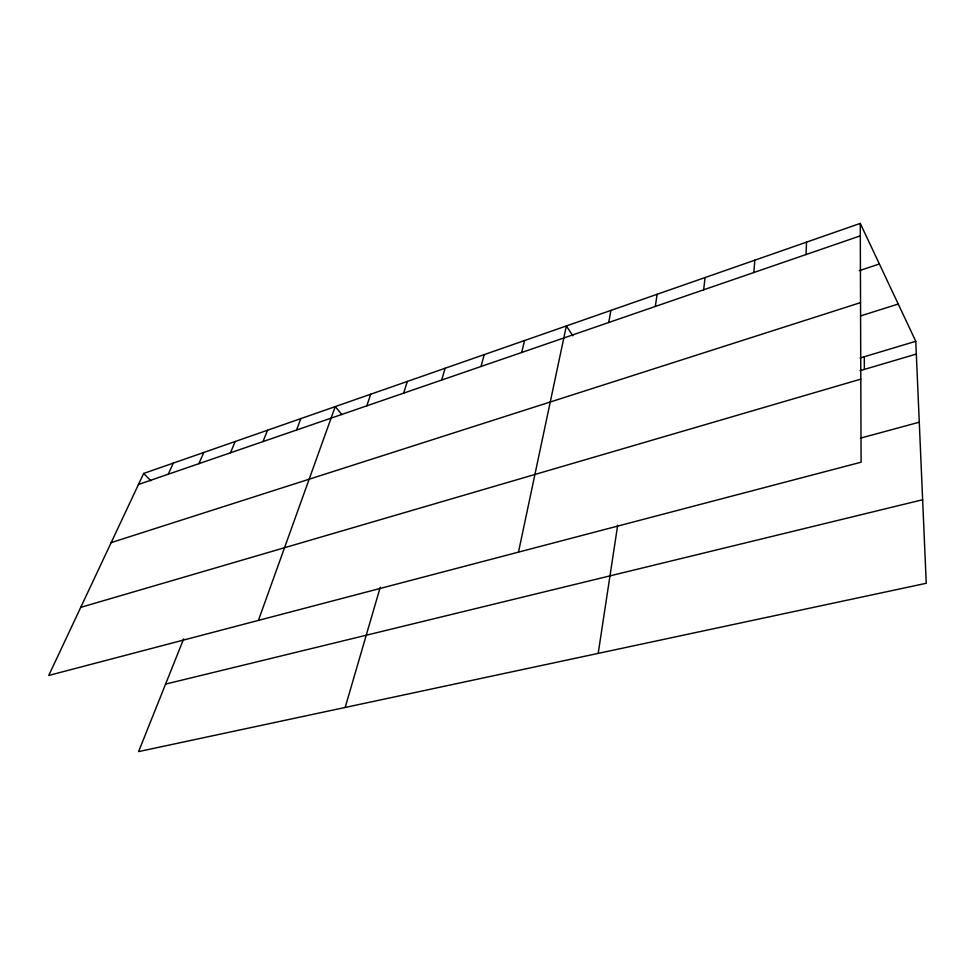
<?xml version="1.0" encoding="UTF-8"?>
<svg xmlns="http://www.w3.org/2000/svg" width="975" height="975" viewBox="0 0 975 975"><rect width="100%" height="100%" fill="white"/><g stroke="black" fill="none" stroke-linecap="round" stroke-linejoin="round"><path stroke-width="1.46" d="M806.045 254.536L806.52 242.153M753.858 272.512L754.821 260.191M703.658 289.807L705.059 277.558M655.31 306.455L657.126 294.279M598.199 653.384L617.663 525.318M608.729 322.506L610.923 310.403M518.481 552.143L566.353 325.955L572.849 335.79M521.71 352.475L524.574 340.531M481.041 366.49L484.197 354.62M345.162 707.46L380.262 587.194M441.699 380.031L445.124 368.258M403.638 393.144L407.318 381.444M366.795 405.844L370.707 394.229M258.412 620.405L335.242 406.599L341.896 414.631M296.522 430.048L300.861 418.592M183.653 638.905L138.584 751.603L926.25 583.282L915.769 341.287L860.267 223.397L143.666 473.448L48.75 675.443L861.096 462.199L860.267 223.397M262.982 441.59L267.528 430.231M230.466 452.79L235.182 441.517M198.9 463.661L203.787 452.473M168.261 474.216L173.294 463.113M138.487 484.477L860.303 235.853M859.328 270.648L879.377 263.993M111.162 542.624L860.547 302.616M860.523 315.937L898.231 304.042M860.035 358.032L915.769 341.287M860.072 370.683L916.317 354.059M80.754 607.352L860.803 379.129M860.401 438.177L919.267 422.199M165.579 684.097L922.63 499.748M143.666 473.448L150.857 480.809M864.289 356.753L864.362 369.415"/></g></svg>
